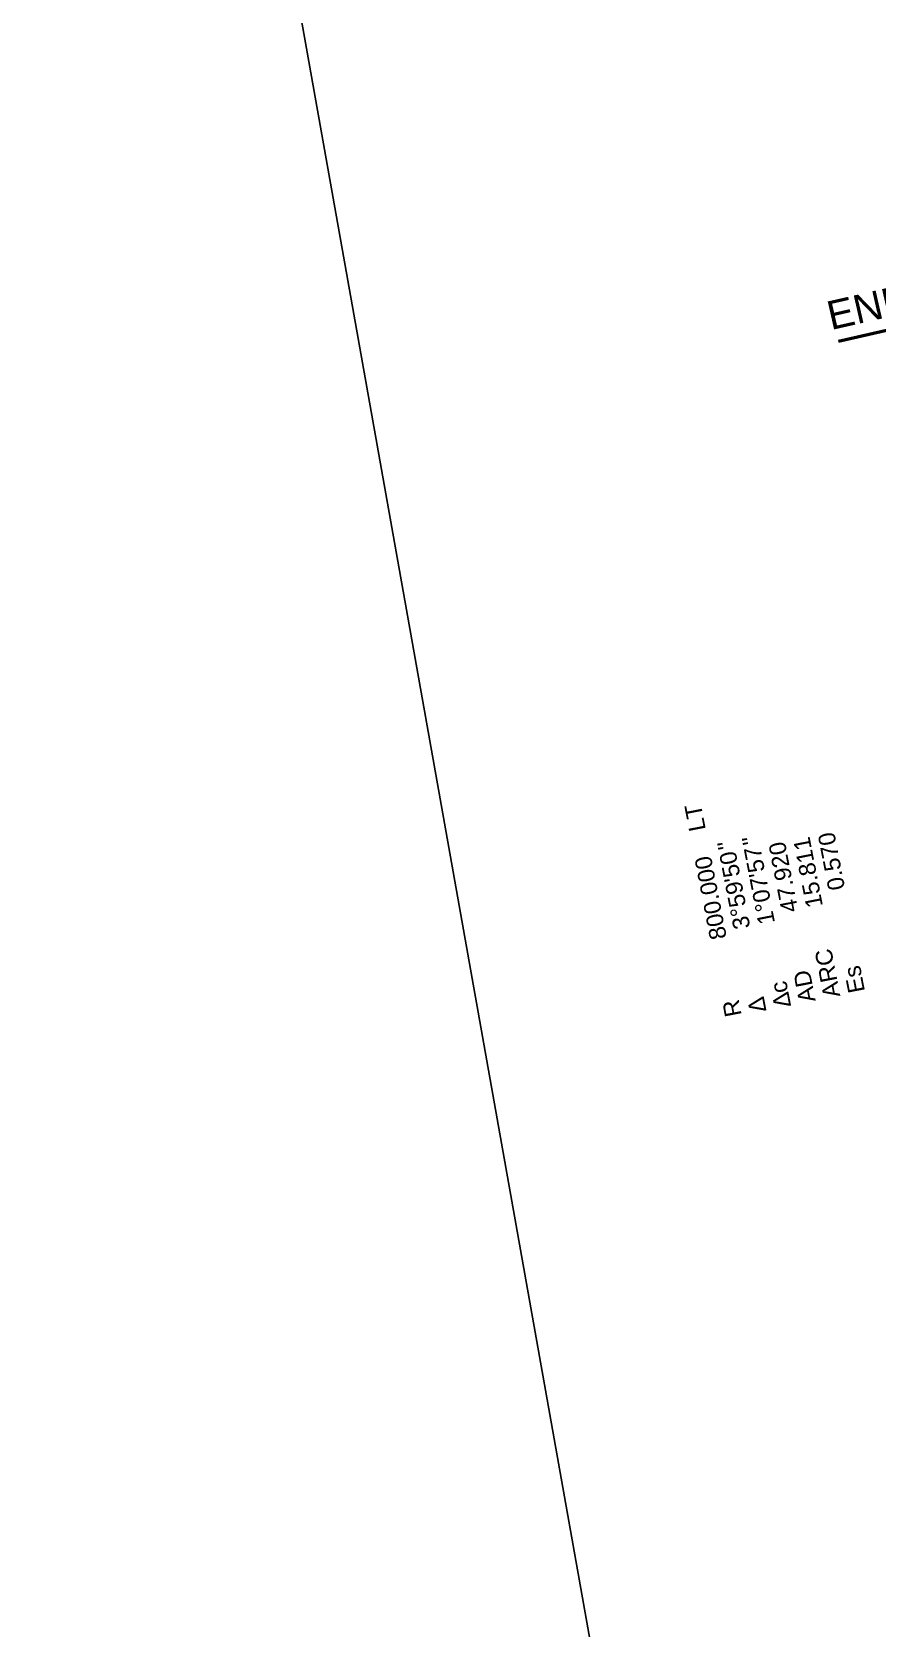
# Model space of a CAD drawing. Extents: x 320145 to 321236, y 534817 to 538266.
# Drawn here: x 320613.2 to 320789.9, y 537248.5 to 537582.3 of the extents above; entities that cross this region are included whole.
import ezdxf
from ezdxf.enums import TextEntityAlignment as Align

# ---------------------------------------------------------------- set-up
doc = ezdxf.new("R2010")
doc.units = 0
doc.layers.get('0').update_dxf_attribs({"linetype": 'CONTINUOUS'})
doc.layers.add('C-ALGN-L1000Q1-CURV @ 1', color=2, linetype='CONTINUOUS', lineweight=35)
doc.layers.add('C-ALGN-LOCN', color=3, linetype='CONTINUOUS', lineweight=50)
doc.layers.add('G-ANNO-SHTS-NPLT', color=111, linetype='CONTINUOUS', plot=False)
doc.styles.add('Arial', font='arial.ttf')
doc.styles.add('CurveData', font='arial.ttf')

# ---------------------------------------------------------------- blocks, each defined once
blk = doc.blocks.new('curve_data_ss_right')
at = {"color": 0, "linetype": 'Continuous', "lineweight": -2, "transparency": 16777216, "style": 'CurveData'}
for s, p in [('R', (0, 0)), ('∆', (0, -1.5)), ('"', (9.9, -1.5)), ('∆c', (0, -3)), ('"', (9.9, -3)), ('AD', (0, -4.5)), ('ARC', (0, -6)), ('Es', (0, -7.5))]:
    blk.add_text(s, height=1, dxfattribs=at).set_placement(p)
for tag, p in [('RADIUS', (9.75, 0)), ('DELTAT', (9.75, -1.5)), ('DELTAC', (9.75, -3)), ('AD', (9.75, -4.5)), ('ARC', (9.75, -6)), ('ES', (9.75, -7.5))]:
    blk.add_attdef(tag, text='', height=1, dxfattribs=at).set_placement(p, align=Align.RIGHT)
blk.add_attdef('DIRECTION', (10.9, 0), '', height=1, dxfattribs=at)

msp = doc.modelspace()

# ---------------------------------------------------------------- linework, layer by layer
at = {"layer": 'C-ALGN-LOCN'}
msp.add_line((320781.9, 537517.66), (320899.78, 537544.76), dxfattribs=at)
at = {"layer": 'G-ANNO-SHTS-NPLT', "flags": 128}
msp.add_lwpolyline([(320754.53, 537107.71), (320613.23, 537901.42), (321030.98, 537975.79), (321152.01, 537295.92), (320817.12, 537118.85)], close=True, dxfattribs=at)

# ---------------------------------------------------------------- block references
at = {"layer": 'C-ALGN-L1000Q1-CURV @ 1', "xscale": 3.5, "yscale": 3.5, "zscale": 3.5, "rotation": 100.9453014031688}
msp.add_blockref('curve_data_ss_right', (320761.65, 537376.73), dxfattribs=at).add_auto_attribs({'RADIUS': '800.000', 'DIRECTION': ' LT', 'DELTAT': "3%%d59'50", 'DELTAC': "1%%d07'57", 'AD': '47.920', 'ARC': '15.811', 'ES': '0.570'})

# ---------------------------------------------------------------- texts
at = {"layer": 'C-ALGN-LOCN', "style": 'Arial'}
msp.add_text('END PHASE 5 (475.8m)', height=6, rotation=12.8273, dxfattribs=at).set_placement((320824.79, 537530.1), align=Align.CENTER)

doc.saveas('drawing.dxf')
